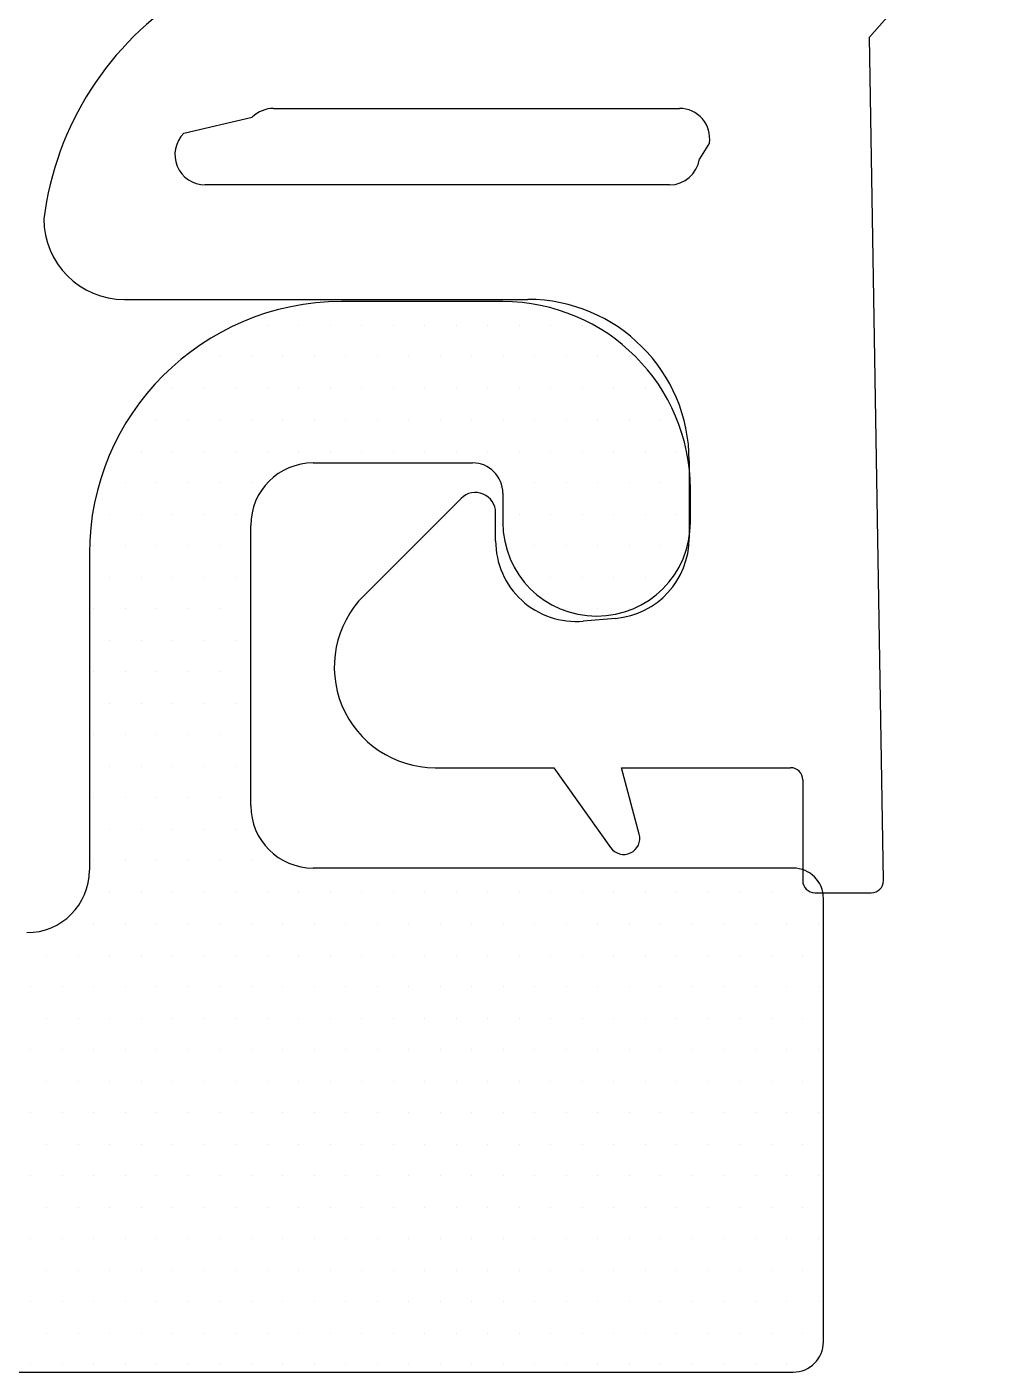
# Model space of a CAD drawing. Header units: inches. Extents: x 3.8 to 36.3, y 0.9 to 43.6.
# Drawn here: x 18.434 to 18.908, y 23.745 to 24.412 of the extents above; entities that cross this region are included whole.
import ezdxf

# ---------------------------------------------------------------- set-up
doc = ezdxf.new("R2010")
doc.units = ezdxf.units.IN
doc.header["$MEASUREMENT"] = 0
doc.layers.add('R-SWTS-DET1', color=1, linetype='Continuous')
doc.layers.add('R-SWTS-PAT1', color=5, linetype='Continuous')

msp = doc.modelspace()

# ---------------------------------------------------------------- linework, layer by layer
at = {"layer": 'R-SWTS-DET1'}
for p, q in [((18.85207, 24.40704), (18.90842, 24.47095)), ((18.85899, 23.98857), (18.85207, 24.40704)), ((18.85207, 24.40704), (18.85207, 24.40704)), ((18.48268, 24.27687), (18.68268, 24.27687)), ((18.76268, 24.19687), (18.76268, 24.15852)), ((18.64961, 24.17819), (18.60134, 24.12993)), ((18.66668, 24.15712), (18.66668, 24.17112)), ((18.72616, 24.11868), (18.71016, 24.11728)), ((18.6367, 24.04457), (18.69555, 24.04457)), ((18.69555, 24.04457), (18.72369, 24.00494)), ((18.73794, 24.01164), (18.72911, 24.04457)), ((18.72911, 24.04457), (18.81299, 24.04457)), ((18.81899, 24.03857), (18.81899, 23.98857)), ((18.82499, 23.98257), (18.85299, 23.98257))]:
    msp.add_line(p, q, dxfattribs=at)
at = {"layer": 'R-SWTS-DET1', "lineweight": 25}
for p, q in [((18.5566, 24.37165), (18.75787, 24.37165)), ((18.51207, 24.35933), (18.54599, 24.36725)), ((18.77272, 24.35448), (18.76776, 24.34655)), ((18.75292, 24.33372), (18.52268, 24.33372))]:
    msp.add_line(p, q, dxfattribs=at)
at = {"layer": 'R-SWTS-DET1', "lineweight": 30}
for p, q in [((18.67028, 24.27578), (18.59027, 24.27578)), ((18.57627, 24.19578), (18.65527, 24.19578)), ((18.76327, 24.16628), (18.76327, 24.18278)), ((18.76327, 24.18278), (18.76328, 24.18278)), ((18.67027, 24.18078), (18.67027, 24.16628)), ((18.54527, 24.02578), (18.54527, 24.16478)), ((18.46527, 24.15078), (18.46527, 23.99378)), ((18.81427, 23.99478), (18.57627, 23.99478)), ((18.82927, 23.75978), (18.82927, 23.97978)), ((16.84431, 23.74478), (18.81427, 23.74478))]:
    msp.add_line(p, q, dxfattribs=at)
at = {"layer": 'R-SWTS-DET1'}
for centre, radius, start, end in [((18.59592, 24.29757), 0.15445, 121.83545, 172.82307), ((18.48268, 24.31687), 0.04, 180, 270), ((18.68268, 24.19687), 0.08, 0, 90), ((18.65668, 24.17112), 0.01, 0, 135), ((18.70668, 24.15712), 0.04, 180, 275), ((18.72268, 24.15852), 0.04, 275, 0), ((18.6367, 24.09457), 0.05, 135, 270), ((18.81299, 24.03857), 0.006, 0, 90), ((18.73021, 24.00957), 0.008, 215.37388, 15), ((18.82499, 23.98857), 0.006, 180, 270), ((18.85299, 23.98857), 0.006, 270, 0)]:
    msp.add_arc(centre, radius, start, end, dxfattribs=at)
at = {"layer": 'R-SWTS-DET1', "lineweight": 25}
for centre, start, end in [((18.5566, 24.35665), 90, 135), ((18.75787, 24.35665), 351.68357, 90), ((18.52268, 24.34872), 135, 270), ((18.75292, 24.34872), 270, 351.68357)]:
    msp.add_arc(centre, 0.015, start, end, dxfattribs=at)
at = {"layer": 'R-SWTS-DET1', "lineweight": 30}
for centre, radius, start, end in [((18.59027, 24.15078), 0.125, 90, 180), ((18.67027, 24.18278), 0.093, 0, 89.99994), ((18.57627, 24.16478), 0.031, 90, 180), ((18.65527, 24.18078), 0.015, 0, 90), ((18.71677, 24.16628), 0.0465, 180, 0), ((18.57627, 24.02578), 0.031, 180, 270), ((18.43427, 23.99378), 0.031, 270, 0), ((18.81427, 23.97978), 0.015, 0, 90), ((18.81427, 23.75978), 0.015, 270, 0)]:
    msp.add_arc(centre, radius, start, end, dxfattribs=at)
at = {"layer": 'R-SWTS-PAT1'}
for p, q in [((18.53773, 24.26411), (18.53773, 24.26411)), ((18.55336, 24.26411), (18.55336, 24.26411)), ((18.56898, 24.26411), (18.56898, 24.26411)), ((18.58461, 24.26411), (18.58461, 24.26411)), ((18.60023, 24.26411), (18.60023, 24.26411)), ((18.61586, 24.26411), (18.61586, 24.26411)), ((18.63148, 24.26411), (18.63148, 24.26411)), ((18.64711, 24.26411), (18.64711, 24.26411)), ((18.66273, 24.26411), (18.66273, 24.26411)), ((18.67836, 24.26411), (18.67836, 24.26411)), ((18.69398, 24.26411), (18.69398, 24.26411)), ((18.70961, 24.26411), (18.70961, 24.26411)), ((18.5143, 24.24848), (18.5143, 24.24848)), ((18.52992, 24.24848), (18.52992, 24.24848)), ((18.54555, 24.24848), (18.54555, 24.24848)), ((18.56117, 24.24848), (18.56117, 24.24848)), ((18.5768, 24.24848), (18.5768, 24.24848)), ((18.59242, 24.24848), (18.59242, 24.24848)), ((18.60805, 24.24848), (18.60805, 24.24848)), ((18.62367, 24.24848), (18.62367, 24.24848)), ((18.6393, 24.24848), (18.6393, 24.24848)), ((18.65492, 24.24848), (18.65492, 24.24848)), ((18.67055, 24.24848), (18.67055, 24.24848)), ((18.68617, 24.24848), (18.68617, 24.24848)), ((18.7018, 24.24848), (18.7018, 24.24848)), ((18.71742, 24.24848), (18.71742, 24.24848)), ((18.73305, 24.24848), (18.73305, 24.24848)), ((18.50648, 24.23286), (18.50648, 24.23286)), ((18.52211, 24.23286), (18.52211, 24.23286)), ((18.53773, 24.23286), (18.53773, 24.23286)), ((18.55336, 24.23286), (18.55336, 24.23286)), ((18.56898, 24.23286), (18.56898, 24.23286)), ((18.58461, 24.23286), (18.58461, 24.23286)), ((18.60023, 24.23286), (18.60023, 24.23286)), ((18.61586, 24.23286), (18.61586, 24.23286)), ((18.63148, 24.23286), (18.63148, 24.23286)), ((18.64711, 24.23286), (18.64711, 24.23286)), ((18.66273, 24.23286), (18.66273, 24.23286)), ((18.67836, 24.23286), (18.67836, 24.23286)), ((18.69398, 24.23286), (18.69398, 24.23286)), ((18.70961, 24.23286), (18.70961, 24.23286)), ((18.72523, 24.23286), (18.72523, 24.23286)), ((18.74086, 24.23286), (18.74086, 24.23286)), ((18.49867, 24.21723), (18.49867, 24.21723)), ((18.5143, 24.21723), (18.5143, 24.21723)), ((18.52992, 24.21723), (18.52992, 24.21723)), ((18.54555, 24.21723), (18.54555, 24.21723)), ((18.56117, 24.21723), (18.56117, 24.21723)), ((18.5768, 24.21723), (18.5768, 24.21723)), ((18.59242, 24.21723), (18.59242, 24.21723)), ((18.60805, 24.21723), (18.60805, 24.21723)), ((18.62367, 24.21723), (18.62367, 24.21723)), ((18.6393, 24.21723), (18.6393, 24.21723)), ((18.65492, 24.21723), (18.65492, 24.21723)), ((18.67055, 24.21723), (18.67055, 24.21723)), ((18.68617, 24.21723), (18.68617, 24.21723)), ((18.7018, 24.21723), (18.7018, 24.21723)), ((18.71742, 24.21723), (18.71742, 24.21723)), ((18.73305, 24.21723), (18.73305, 24.21723)), ((18.74867, 24.21723), (18.74867, 24.21723)), ((18.49086, 24.20161), (18.49086, 24.20161)), ((18.50648, 24.20161), (18.50648, 24.20161)), ((18.52211, 24.20161), (18.52211, 24.20161)), ((18.53773, 24.20161), (18.53773, 24.20161)), ((18.55336, 24.20161), (18.55336, 24.20161)), ((18.56898, 24.20161), (18.56898, 24.20161)), ((18.58461, 24.20161), (18.58461, 24.20161)), ((18.60023, 24.20161), (18.60023, 24.20161)), ((18.61586, 24.20161), (18.61586, 24.20161)), ((18.63148, 24.20161), (18.63148, 24.20161)), ((18.64711, 24.20161), (18.64711, 24.20161)), ((18.66273, 24.20161), (18.66273, 24.20161)), ((18.67836, 24.20161), (18.67836, 24.20161)), ((18.69398, 24.20161), (18.69398, 24.20161)), ((18.70961, 24.20161), (18.70961, 24.20161)), ((18.72523, 24.20161), (18.72523, 24.20161)), ((18.74086, 24.20161), (18.74086, 24.20161)), ((18.75648, 24.20161), (18.75648, 24.20161)), ((18.48305, 24.18598), (18.48305, 24.18598)), ((18.49867, 24.18598), (18.49867, 24.18598)), ((18.5143, 24.18598), (18.5143, 24.18598)), ((18.52992, 24.18598), (18.52992, 24.18598)), ((18.54555, 24.18598), (18.54555, 24.18598)), ((18.67055, 24.18598), (18.67055, 24.18598)), ((18.68617, 24.18598), (18.68617, 24.18598)), ((18.7018, 24.18598), (18.7018, 24.18598)), ((18.71742, 24.18598), (18.71742, 24.18598)), ((18.73305, 24.18598), (18.73305, 24.18598)), ((18.74867, 24.18598), (18.74867, 24.18598)), ((18.47523, 24.17036), (18.47523, 24.17036)), ((18.49086, 24.17036), (18.49086, 24.17036)), ((18.50648, 24.17036), (18.50648, 24.17036)), ((18.52211, 24.17036), (18.52211, 24.17036)), ((18.53773, 24.17036), (18.53773, 24.17036)), ((18.67836, 24.17036), (18.67836, 24.17036)), ((18.69398, 24.17036), (18.69398, 24.17036)), ((18.70961, 24.17036), (18.70961, 24.17036)), ((18.72523, 24.17036), (18.72523, 24.17036)), ((18.74086, 24.17036), (18.74086, 24.17036)), ((18.75648, 24.17036), (18.75648, 24.17036)), ((18.46742, 24.15473), (18.46742, 24.15473)), ((18.48305, 24.15473), (18.48305, 24.15473)), ((18.49867, 24.15473), (18.49867, 24.15473)), ((18.5143, 24.15473), (18.5143, 24.15473)), ((18.52992, 24.15473), (18.52992, 24.15473)), ((18.68617, 24.15473), (18.68617, 24.15473)), ((18.7018, 24.15473), (18.7018, 24.15473)), ((18.71742, 24.15473), (18.71742, 24.15473)), ((18.73305, 24.15473), (18.73305, 24.15473)), ((18.74867, 24.15473), (18.74867, 24.15473)), ((18.47523, 24.13911), (18.47523, 24.13911)), ((18.49086, 24.13911), (18.49086, 24.13911)), ((18.50648, 24.13911), (18.50648, 24.13911)), ((18.52211, 24.13911), (18.52211, 24.13911)), ((18.53773, 24.13911), (18.53773, 24.13911)), ((18.69398, 24.13911), (18.69398, 24.13911)), ((18.70961, 24.13911), (18.70961, 24.13911)), ((18.72523, 24.13911), (18.72523, 24.13911)), ((18.74086, 24.13911), (18.74086, 24.13911)), ((18.46742, 24.12348), (18.46742, 24.12348)), ((18.48305, 24.12348), (18.48305, 24.12348)), ((18.49867, 24.12348), (18.49867, 24.12348)), ((18.5143, 24.12348), (18.5143, 24.12348)), ((18.52992, 24.12348), (18.52992, 24.12348)), ((18.7018, 24.12348), (18.7018, 24.12348)), ((18.71742, 24.12348), (18.71742, 24.12348)), ((18.73305, 24.12348), (18.73305, 24.12348)), ((18.47523, 24.10786), (18.47523, 24.10786)), ((18.49086, 24.10786), (18.49086, 24.10786)), ((18.50648, 24.10786), (18.50648, 24.10786)), ((18.52211, 24.10786), (18.52211, 24.10786)), ((18.53773, 24.10786), (18.53773, 24.10786)), ((18.46742, 24.09223), (18.46742, 24.09223)), ((18.48305, 24.09223), (18.48305, 24.09223)), ((18.49867, 24.09223), (18.49867, 24.09223)), ((18.5143, 24.09223), (18.5143, 24.09223)), ((18.52992, 24.09223), (18.52992, 24.09223)), ((18.47523, 24.07661), (18.47523, 24.07661)), ((18.49086, 24.07661), (18.49086, 24.07661)), ((18.50648, 24.07661), (18.50648, 24.07661)), ((18.52211, 24.07661), (18.52211, 24.07661)), ((18.53773, 24.07661), (18.53773, 24.07661)), ((18.46742, 24.06098), (18.46742, 24.06098)), ((18.48305, 24.06098), (18.48305, 24.06098)), ((18.49867, 24.06098), (18.49867, 24.06098)), ((18.5143, 24.06098), (18.5143, 24.06098)), ((18.52992, 24.06098), (18.52992, 24.06098)), ((18.47523, 24.04536), (18.47523, 24.04536)), ((18.49086, 24.04536), (18.49086, 24.04536)), ((18.50648, 24.04536), (18.50648, 24.04536)), ((18.52211, 24.04536), (18.52211, 24.04536)), ((18.53773, 24.04536), (18.53773, 24.04536)), ((18.46742, 24.02973), (18.46742, 24.02973)), ((18.48305, 24.02973), (18.48305, 24.02973)), ((18.49867, 24.02973), (18.49867, 24.02973)), ((18.5143, 24.02973), (18.5143, 24.02973)), ((18.52992, 24.02973), (18.52992, 24.02973)), ((18.47523, 24.01411), (18.47523, 24.01411)), ((18.49086, 24.01411), (18.49086, 24.01411)), ((18.50648, 24.01411), (18.50648, 24.01411)), ((18.52211, 24.01411), (18.52211, 24.01411)), ((18.53773, 24.01411), (18.53773, 24.01411)), ((18.46742, 23.99848), (18.46742, 23.99848)), ((18.48305, 23.99848), (18.48305, 23.99848)), ((18.49867, 23.99848), (18.49867, 23.99848)), ((18.5143, 23.99848), (18.5143, 23.99848)), ((18.52992, 23.99848), (18.52992, 23.99848)), ((18.54555, 23.99848), (18.54555, 23.99848)), ((18.56117, 23.99848), (18.56117, 23.99848)), ((18.47523, 23.98286), (18.47523, 23.98286)), ((18.49086, 23.98286), (18.49086, 23.98286)), ((18.50648, 23.98286), (18.50648, 23.98286)), ((18.52211, 23.98286), (18.52211, 23.98286)), ((18.53773, 23.98286), (18.53773, 23.98286)), ((18.55336, 23.98286), (18.55336, 23.98286)), ((18.56898, 23.98286), (18.56898, 23.98286)), ((18.58461, 23.98286), (18.58461, 23.98286)), ((18.60023, 23.98286), (18.60023, 23.98286)), ((18.61586, 23.98286), (18.61586, 23.98286)), ((18.63148, 23.98286), (18.63148, 23.98286)), ((18.64711, 23.98286), (18.64711, 23.98286)), ((18.66273, 23.98286), (18.66273, 23.98286)), ((18.67836, 23.98286), (18.67836, 23.98286)), ((18.69398, 23.98286), (18.69398, 23.98286)), ((18.70961, 23.98286), (18.70961, 23.98286)), ((18.72523, 23.98286), (18.72523, 23.98286)), ((18.74086, 23.98286), (18.74086, 23.98286)), ((18.75648, 23.98286), (18.75648, 23.98286)), ((18.77211, 23.98286), (18.77211, 23.98286)), ((18.78773, 23.98286), (18.78773, 23.98286)), ((18.80336, 23.98286), (18.80336, 23.98286)), ((18.81898, 23.98286), (18.81898, 23.98286)), ((18.4518, 23.96723), (18.4518, 23.96723)), ((18.46742, 23.96723), (18.46742, 23.96723)), ((18.48305, 23.96723), (18.48305, 23.96723)), ((18.49867, 23.96723), (18.49867, 23.96723)), ((18.5143, 23.96723), (18.5143, 23.96723)), ((18.52992, 23.96723), (18.52992, 23.96723)), ((18.54555, 23.96723), (18.54555, 23.96723)), ((18.56117, 23.96723), (18.56117, 23.96723)), ((18.5768, 23.96723), (18.5768, 23.96723)), ((18.59242, 23.96723), (18.59242, 23.96723)), ((18.60805, 23.96723), (18.60805, 23.96723)), ((18.62367, 23.96723), (18.62367, 23.96723)), ((18.6393, 23.96723), (18.6393, 23.96723)), ((18.65492, 23.96723), (18.65492, 23.96723)), ((18.67055, 23.96723), (18.67055, 23.96723)), ((18.68617, 23.96723), (18.68617, 23.96723)), ((18.7018, 23.96723), (18.7018, 23.96723)), ((18.71742, 23.96723), (18.71742, 23.96723)), ((18.73305, 23.96723), (18.73305, 23.96723)), ((18.74867, 23.96723), (18.74867, 23.96723)), ((18.7643, 23.96723), (18.7643, 23.96723)), ((18.77992, 23.96723), (18.77992, 23.96723)), ((18.79555, 23.96723), (18.79555, 23.96723)), ((18.81117, 23.96723), (18.81117, 23.96723)), ((18.8268, 23.96723), (18.8268, 23.96723)), ((18.44398, 23.95161), (18.44398, 23.95161)), ((18.45961, 23.95161), (18.45961, 23.95161)), ((18.47523, 23.95161), (18.47523, 23.95161)), ((18.49086, 23.95161), (18.49086, 23.95161)), ((18.50648, 23.95161), (18.50648, 23.95161)), ((18.52211, 23.95161), (18.52211, 23.95161)), ((18.53773, 23.95161), (18.53773, 23.95161)), ((18.55336, 23.95161), (18.55336, 23.95161)), ((18.56898, 23.95161), (18.56898, 23.95161)), ((18.58461, 23.95161), (18.58461, 23.95161)), ((18.60023, 23.95161), (18.60023, 23.95161)), ((18.61586, 23.95161), (18.61586, 23.95161)), ((18.63148, 23.95161), (18.63148, 23.95161)), ((18.64711, 23.95161), (18.64711, 23.95161)), ((18.66273, 23.95161), (18.66273, 23.95161)), ((18.67836, 23.95161), (18.67836, 23.95161)), ((18.69398, 23.95161), (18.69398, 23.95161)), ((18.70961, 23.95161), (18.70961, 23.95161)), ((18.72523, 23.95161), (18.72523, 23.95161)), ((18.74086, 23.95161), (18.74086, 23.95161)), ((18.75648, 23.95161), (18.75648, 23.95161)), ((18.77211, 23.95161), (18.77211, 23.95161)), ((18.78773, 23.95161), (18.78773, 23.95161)), ((18.80336, 23.95161), (18.80336, 23.95161)), ((18.81898, 23.95161), (18.81898, 23.95161)), ((18.43617, 23.93598), (18.43617, 23.93598)), ((18.4518, 23.93598), (18.4518, 23.93598)), ((18.46742, 23.93598), (18.46742, 23.93598)), ((18.48305, 23.93598), (18.48305, 23.93598)), ((18.49867, 23.93598), (18.49867, 23.93598)), ((18.5143, 23.93598), (18.5143, 23.93598)), ((18.52992, 23.93598), (18.52992, 23.93598)), ((18.54555, 23.93598), (18.54555, 23.93598)), ((18.56117, 23.93598), (18.56117, 23.93598)), ((18.5768, 23.93598), (18.5768, 23.93598)), ((18.59242, 23.93598), (18.59242, 23.93598)), ((18.60805, 23.93598), (18.60805, 23.93598)), ((18.62367, 23.93598), (18.62367, 23.93598)), ((18.6393, 23.93598), (18.6393, 23.93598)), ((18.65492, 23.93598), (18.65492, 23.93598)), ((18.67055, 23.93598), (18.67055, 23.93598)), ((18.68617, 23.93598), (18.68617, 23.93598)), ((18.7018, 23.93598), (18.7018, 23.93598)), ((18.71742, 23.93598), (18.71742, 23.93598)), ((18.73305, 23.93598), (18.73305, 23.93598)), ((18.74867, 23.93598), (18.74867, 23.93598)), ((18.7643, 23.93598), (18.7643, 23.93598)), ((18.77992, 23.93598), (18.77992, 23.93598)), ((18.79555, 23.93598), (18.79555, 23.93598)), ((18.81117, 23.93598), (18.81117, 23.93598)), ((18.8268, 23.93598), (18.8268, 23.93598)), ((18.44398, 23.92036), (18.44398, 23.92036)), ((18.45961, 23.92036), (18.45961, 23.92036)), ((18.47523, 23.92036), (18.47523, 23.92036)), ((18.49086, 23.92036), (18.49086, 23.92036)), ((18.50648, 23.92036), (18.50648, 23.92036)), ((18.52211, 23.92036), (18.52211, 23.92036)), ((18.53773, 23.92036), (18.53773, 23.92036)), ((18.55336, 23.92036), (18.55336, 23.92036)), ((18.56898, 23.92036), (18.56898, 23.92036)), ((18.58461, 23.92036), (18.58461, 23.92036)), ((18.60023, 23.92036), (18.60023, 23.92036)), ((18.61586, 23.92036), (18.61586, 23.92036)), ((18.63148, 23.92036), (18.63148, 23.92036)), ((18.64711, 23.92036), (18.64711, 23.92036)), ((18.66273, 23.92036), (18.66273, 23.92036)), ((18.67836, 23.92036), (18.67836, 23.92036)), ((18.69398, 23.92036), (18.69398, 23.92036)), ((18.70961, 23.92036), (18.70961, 23.92036)), ((18.72523, 23.92036), (18.72523, 23.92036)), ((18.74086, 23.92036), (18.74086, 23.92036)), ((18.75648, 23.92036), (18.75648, 23.92036)), ((18.77211, 23.92036), (18.77211, 23.92036)), ((18.78773, 23.92036), (18.78773, 23.92036)), ((18.80336, 23.92036), (18.80336, 23.92036)), ((18.81898, 23.92036), (18.81898, 23.92036)), ((18.43617, 23.90473), (18.43617, 23.90473)), ((18.4518, 23.90473), (18.4518, 23.90473)), ((18.46742, 23.90473), (18.46742, 23.90473)), ((18.48305, 23.90473), (18.48305, 23.90473)), ((18.49867, 23.90473), (18.49867, 23.90473)), ((18.5143, 23.90473), (18.5143, 23.90473)), ((18.52992, 23.90473), (18.52992, 23.90473)), ((18.54555, 23.90473), (18.54555, 23.90473)), ((18.56117, 23.90473), (18.56117, 23.90473)), ((18.5768, 23.90473), (18.5768, 23.90473)), ((18.59242, 23.90473), (18.59242, 23.90473)), ((18.60805, 23.90473), (18.60805, 23.90473)), ((18.62367, 23.90473), (18.62367, 23.90473)), ((18.6393, 23.90473), (18.6393, 23.90473)), ((18.65492, 23.90473), (18.65492, 23.90473)), ((18.67055, 23.90473), (18.67055, 23.90473)), ((18.68617, 23.90473), (18.68617, 23.90473)), ((18.7018, 23.90473), (18.7018, 23.90473)), ((18.71742, 23.90473), (18.71742, 23.90473)), ((18.73305, 23.90473), (18.73305, 23.90473)), ((18.74867, 23.90473), (18.74867, 23.90473)), ((18.7643, 23.90473), (18.7643, 23.90473)), ((18.77992, 23.90473), (18.77992, 23.90473)), ((18.79555, 23.90473), (18.79555, 23.90473)), ((18.81117, 23.90473), (18.81117, 23.90473)), ((18.8268, 23.90473), (18.8268, 23.90473)), ((18.44398, 23.88911), (18.44398, 23.88911)), ((18.45961, 23.88911), (18.45961, 23.88911)), ((18.47523, 23.88911), (18.47523, 23.88911)), ((18.49086, 23.88911), (18.49086, 23.88911)), ((18.50648, 23.88911), (18.50648, 23.88911)), ((18.52211, 23.88911), (18.52211, 23.88911)), ((18.53773, 23.88911), (18.53773, 23.88911)), ((18.55336, 23.88911), (18.55336, 23.88911)), ((18.56898, 23.88911), (18.56898, 23.88911)), ((18.58461, 23.88911), (18.58461, 23.88911)), ((18.60023, 23.88911), (18.60023, 23.88911)), ((18.61586, 23.88911), (18.61586, 23.88911)), ((18.63148, 23.88911), (18.63148, 23.88911)), ((18.64711, 23.88911), (18.64711, 23.88911)), ((18.66273, 23.88911), (18.66273, 23.88911)), ((18.67836, 23.88911), (18.67836, 23.88911)), ((18.69398, 23.88911), (18.69398, 23.88911)), ((18.70961, 23.88911), (18.70961, 23.88911)), ((18.72523, 23.88911), (18.72523, 23.88911)), ((18.74086, 23.88911), (18.74086, 23.88911)), ((18.75648, 23.88911), (18.75648, 23.88911)), ((18.77211, 23.88911), (18.77211, 23.88911)), ((18.78773, 23.88911), (18.78773, 23.88911)), ((18.80336, 23.88911), (18.80336, 23.88911)), ((18.81898, 23.88911), (18.81898, 23.88911)), ((18.43617, 23.87348), (18.43617, 23.87348)), ((18.4518, 23.87348), (18.4518, 23.87348)), ((18.46742, 23.87348), (18.46742, 23.87348)), ((18.48305, 23.87348), (18.48305, 23.87348)), ((18.49867, 23.87348), (18.49867, 23.87348)), ((18.5143, 23.87348), (18.5143, 23.87348)), ((18.52992, 23.87348), (18.52992, 23.87348)), ((18.54555, 23.87348), (18.54555, 23.87348)), ((18.56117, 23.87348), (18.56117, 23.87348)), ((18.5768, 23.87348), (18.5768, 23.87348)), ((18.59242, 23.87348), (18.59242, 23.87348)), ((18.60805, 23.87348), (18.60805, 23.87348)), ((18.62367, 23.87348), (18.62367, 23.87348)), ((18.6393, 23.87348), (18.6393, 23.87348)), ((18.65492, 23.87348), (18.65492, 23.87348)), ((18.67055, 23.87348), (18.67055, 23.87348)), ((18.68617, 23.87348), (18.68617, 23.87348)), ((18.7018, 23.87348), (18.7018, 23.87348)), ((18.71742, 23.87348), (18.71742, 23.87348)), ((18.73305, 23.87348), (18.73305, 23.87348)), ((18.74867, 23.87348), (18.74867, 23.87348)), ((18.7643, 23.87348), (18.7643, 23.87348)), ((18.77992, 23.87348), (18.77992, 23.87348)), ((18.79555, 23.87348), (18.79555, 23.87348)), ((18.81117, 23.87348), (18.81117, 23.87348)), ((18.8268, 23.87348), (18.8268, 23.87348)), ((18.44398, 23.85786), (18.44398, 23.85786)), ((18.45961, 23.85786), (18.45961, 23.85786)), ((18.47523, 23.85786), (18.47523, 23.85786)), ((18.49086, 23.85786), (18.49086, 23.85786)), ((18.50648, 23.85786), (18.50648, 23.85786)), ((18.52211, 23.85786), (18.52211, 23.85786)), ((18.53773, 23.85786), (18.53773, 23.85786)), ((18.55336, 23.85786), (18.55336, 23.85786)), ((18.56898, 23.85786), (18.56898, 23.85786)), ((18.58461, 23.85786), (18.58461, 23.85786)), ((18.60023, 23.85786), (18.60023, 23.85786)), ((18.61586, 23.85786), (18.61586, 23.85786)), ((18.63148, 23.85786), (18.63148, 23.85786)), ((18.64711, 23.85786), (18.64711, 23.85786)), ((18.66273, 23.85786), (18.66273, 23.85786)), ((18.67836, 23.85786), (18.67836, 23.85786)), ((18.69398, 23.85786), (18.69398, 23.85786)), ((18.70961, 23.85786), (18.70961, 23.85786)), ((18.72523, 23.85786), (18.72523, 23.85786)), ((18.74086, 23.85786), (18.74086, 23.85786)), ((18.75648, 23.85786), (18.75648, 23.85786)), ((18.77211, 23.85786), (18.77211, 23.85786)), ((18.78773, 23.85786), (18.78773, 23.85786)), ((18.80336, 23.85786), (18.80336, 23.85786)), ((18.81898, 23.85786), (18.81898, 23.85786)), ((18.43617, 23.84223), (18.43617, 23.84223)), ((18.4518, 23.84223), (18.4518, 23.84223)), ((18.46742, 23.84223), (18.46742, 23.84223)), ((18.48305, 23.84223), (18.48305, 23.84223)), ((18.49867, 23.84223), (18.49867, 23.84223)), ((18.5143, 23.84223), (18.5143, 23.84223)), ((18.52992, 23.84223), (18.52992, 23.84223)), ((18.54555, 23.84223), (18.54555, 23.84223)), ((18.56117, 23.84223), (18.56117, 23.84223)), ((18.5768, 23.84223), (18.5768, 23.84223)), ((18.59242, 23.84223), (18.59242, 23.84223)), ((18.60805, 23.84223), (18.60805, 23.84223)), ((18.62367, 23.84223), (18.62367, 23.84223)), ((18.6393, 23.84223), (18.6393, 23.84223)), ((18.65492, 23.84223), (18.65492, 23.84223)), ((18.67055, 23.84223), (18.67055, 23.84223)), ((18.68617, 23.84223), (18.68617, 23.84223)), ((18.7018, 23.84223), (18.7018, 23.84223)), ((18.71742, 23.84223), (18.71742, 23.84223)), ((18.73305, 23.84223), (18.73305, 23.84223)), ((18.74867, 23.84223), (18.74867, 23.84223)), ((18.7643, 23.84223), (18.7643, 23.84223)), ((18.77992, 23.84223), (18.77992, 23.84223)), ((18.79555, 23.84223), (18.79555, 23.84223)), ((18.81117, 23.84223), (18.81117, 23.84223)), ((18.8268, 23.84223), (18.8268, 23.84223)), ((18.44398, 23.82661), (18.44398, 23.82661)), ((18.45961, 23.82661), (18.45961, 23.82661)), ((18.47523, 23.82661), (18.47523, 23.82661)), ((18.49086, 23.82661), (18.49086, 23.82661)), ((18.50648, 23.82661), (18.50648, 23.82661)), ((18.52211, 23.82661), (18.52211, 23.82661)), ((18.53773, 23.82661), (18.53773, 23.82661)), ((18.55336, 23.82661), (18.55336, 23.82661)), ((18.56898, 23.82661), (18.56898, 23.82661)), ((18.58461, 23.82661), (18.58461, 23.82661)), ((18.60023, 23.82661), (18.60023, 23.82661)), ((18.61586, 23.82661), (18.61586, 23.82661)), ((18.63148, 23.82661), (18.63148, 23.82661)), ((18.64711, 23.82661), (18.64711, 23.82661)), ((18.66273, 23.82661), (18.66273, 23.82661)), ((18.67836, 23.82661), (18.67836, 23.82661)), ((18.69398, 23.82661), (18.69398, 23.82661)), ((18.70961, 23.82661), (18.70961, 23.82661)), ((18.72523, 23.82661), (18.72523, 23.82661)), ((18.74086, 23.82661), (18.74086, 23.82661)), ((18.75648, 23.82661), (18.75648, 23.82661)), ((18.77211, 23.82661), (18.77211, 23.82661)), ((18.78773, 23.82661), (18.78773, 23.82661)), ((18.80336, 23.82661), (18.80336, 23.82661)), ((18.81898, 23.82661), (18.81898, 23.82661)), ((18.43617, 23.81098), (18.43617, 23.81098)), ((18.4518, 23.81098), (18.4518, 23.81098)), ((18.46742, 23.81098), (18.46742, 23.81098)), ((18.48305, 23.81098), (18.48305, 23.81098)), ((18.49867, 23.81098), (18.49867, 23.81098)), ((18.5143, 23.81098), (18.5143, 23.81098)), ((18.52992, 23.81098), (18.52992, 23.81098)), ((18.54555, 23.81098), (18.54555, 23.81098)), ((18.56117, 23.81098), (18.56117, 23.81098)), ((18.5768, 23.81098), (18.5768, 23.81098)), ((18.59242, 23.81098), (18.59242, 23.81098)), ((18.60805, 23.81098), (18.60805, 23.81098)), ((18.62367, 23.81098), (18.62367, 23.81098)), ((18.6393, 23.81098), (18.6393, 23.81098)), ((18.65492, 23.81098), (18.65492, 23.81098)), ((18.67055, 23.81098), (18.67055, 23.81098)), ((18.68617, 23.81098), (18.68617, 23.81098)), ((18.7018, 23.81098), (18.7018, 23.81098)), ((18.71742, 23.81098), (18.71742, 23.81098)), ((18.73305, 23.81098), (18.73305, 23.81098)), ((18.74867, 23.81098), (18.74867, 23.81098)), ((18.7643, 23.81098), (18.7643, 23.81098)), ((18.77992, 23.81098), (18.77992, 23.81098)), ((18.79555, 23.81098), (18.79555, 23.81098)), ((18.81117, 23.81098), (18.81117, 23.81098)), ((18.8268, 23.81098), (18.8268, 23.81098)), ((18.44398, 23.79536), (18.44398, 23.79536)), ((18.45961, 23.79536), (18.45961, 23.79536)), ((18.47523, 23.79536), (18.47523, 23.79536)), ((18.49086, 23.79536), (18.49086, 23.79536)), ((18.50648, 23.79536), (18.50648, 23.79536)), ((18.52211, 23.79536), (18.52211, 23.79536)), ((18.53773, 23.79536), (18.53773, 23.79536)), ((18.55336, 23.79536), (18.55336, 23.79536)), ((18.56898, 23.79536), (18.56898, 23.79536)), ((18.58461, 23.79536), (18.58461, 23.79536)), ((18.60023, 23.79536), (18.60023, 23.79536)), ((18.61586, 23.79536), (18.61586, 23.79536)), ((18.63148, 23.79536), (18.63148, 23.79536)), ((18.64711, 23.79536), (18.64711, 23.79536)), ((18.66273, 23.79536), (18.66273, 23.79536)), ((18.67836, 23.79536), (18.67836, 23.79536)), ((18.69398, 23.79536), (18.69398, 23.79536)), ((18.70961, 23.79536), (18.70961, 23.79536)), ((18.72523, 23.79536), (18.72523, 23.79536)), ((18.74086, 23.79536), (18.74086, 23.79536)), ((18.75648, 23.79536), (18.75648, 23.79536)), ((18.77211, 23.79536), (18.77211, 23.79536)), ((18.78773, 23.79536), (18.78773, 23.79536)), ((18.80336, 23.79536), (18.80336, 23.79536)), ((18.81898, 23.79536), (18.81898, 23.79536)), ((18.43617, 23.77973), (18.43617, 23.77973)), ((18.4518, 23.77973), (18.4518, 23.77973)), ((18.46742, 23.77973), (18.46742, 23.77973)), ((18.48305, 23.77973), (18.48305, 23.77973)), ((18.49867, 23.77973), (18.49867, 23.77973)), ((18.5143, 23.77973), (18.5143, 23.77973)), ((18.52992, 23.77973), (18.52992, 23.77973)), ((18.54555, 23.77973), (18.54555, 23.77973)), ((18.56117, 23.77973), (18.56117, 23.77973)), ((18.5768, 23.77973), (18.5768, 23.77973)), ((18.59242, 23.77973), (18.59242, 23.77973)), ((18.60805, 23.77973), (18.60805, 23.77973)), ((18.62367, 23.77973), (18.62367, 23.77973)), ((18.6393, 23.77973), (18.6393, 23.77973)), ((18.65492, 23.77973), (18.65492, 23.77973)), ((18.67055, 23.77973), (18.67055, 23.77973)), ((18.68617, 23.77973), (18.68617, 23.77973)), ((18.7018, 23.77973), (18.7018, 23.77973)), ((18.71742, 23.77973), (18.71742, 23.77973)), ((18.73305, 23.77973), (18.73305, 23.77973)), ((18.74867, 23.77973), (18.74867, 23.77973)), ((18.7643, 23.77973), (18.7643, 23.77973)), ((18.77992, 23.77973), (18.77992, 23.77973)), ((18.79555, 23.77973), (18.79555, 23.77973)), ((18.81117, 23.77973), (18.81117, 23.77973)), ((18.8268, 23.77973), (18.8268, 23.77973)), ((18.44398, 23.76411), (18.44398, 23.76411)), ((18.45961, 23.76411), (18.45961, 23.76411)), ((18.47523, 23.76411), (18.47523, 23.76411)), ((18.49086, 23.76411), (18.49086, 23.76411)), ((18.50648, 23.76411), (18.50648, 23.76411)), ((18.52211, 23.76411), (18.52211, 23.76411)), ((18.53773, 23.76411), (18.53773, 23.76411)), ((18.55336, 23.76411), (18.55336, 23.76411)), ((18.56898, 23.76411), (18.56898, 23.76411)), ((18.58461, 23.76411), (18.58461, 23.76411)), ((18.60023, 23.76411), (18.60023, 23.76411)), ((18.61586, 23.76411), (18.61586, 23.76411)), ((18.63148, 23.76411), (18.63148, 23.76411)), ((18.64711, 23.76411), (18.64711, 23.76411)), ((18.66273, 23.76411), (18.66273, 23.76411)), ((18.67836, 23.76411), (18.67836, 23.76411)), ((18.69398, 23.76411), (18.69398, 23.76411)), ((18.70961, 23.76411), (18.70961, 23.76411)), ((18.72523, 23.76411), (18.72523, 23.76411)), ((18.74086, 23.76411), (18.74086, 23.76411)), ((18.75648, 23.76411), (18.75648, 23.76411)), ((18.77211, 23.76411), (18.77211, 23.76411)), ((18.78773, 23.76411), (18.78773, 23.76411)), ((18.80336, 23.76411), (18.80336, 23.76411)), ((18.81898, 23.76411), (18.81898, 23.76411)), ((18.43617, 23.74848), (18.43617, 23.74848)), ((18.4518, 23.74848), (18.4518, 23.74848)), ((18.46742, 23.74848), (18.46742, 23.74848)), ((18.48305, 23.74848), (18.48305, 23.74848)), ((18.49867, 23.74848), (18.49867, 23.74848)), ((18.5143, 23.74848), (18.5143, 23.74848)), ((18.52992, 23.74848), (18.52992, 23.74848)), ((18.54555, 23.74848), (18.54555, 23.74848)), ((18.56117, 23.74848), (18.56117, 23.74848)), ((18.5768, 23.74848), (18.5768, 23.74848)), ((18.59242, 23.74848), (18.59242, 23.74848)), ((18.60805, 23.74848), (18.60805, 23.74848)), ((18.62367, 23.74848), (18.62367, 23.74848)), ((18.6393, 23.74848), (18.6393, 23.74848)), ((18.65492, 23.74848), (18.65492, 23.74848)), ((18.67055, 23.74848), (18.67055, 23.74848)), ((18.68617, 23.74848), (18.68617, 23.74848)), ((18.7018, 23.74848), (18.7018, 23.74848)), ((18.71742, 23.74848), (18.71742, 23.74848)), ((18.73305, 23.74848), (18.73305, 23.74848)), ((18.74867, 23.74848), (18.74867, 23.74848)), ((18.7643, 23.74848), (18.7643, 23.74848)), ((18.77992, 23.74848), (18.77992, 23.74848)), ((18.79555, 23.74848), (18.79555, 23.74848)), ((18.81117, 23.74848), (18.81117, 23.74848))]:
    msp.add_line(p, q, dxfattribs=at)

doc.saveas('drawing.dxf')
